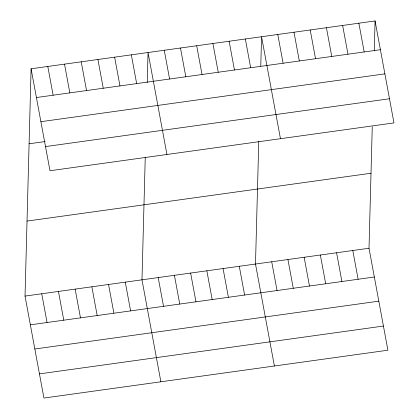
<?xml version="1.0" encoding="UTF-8"?>
<svg xmlns="http://www.w3.org/2000/svg" width="419" height="419" viewBox="0 0 419 419"><rect width="100%" height="100%" fill="white"/><g stroke="black" fill="none" stroke-linecap="round" stroke-linejoin="round"><path stroke-width="0.63" d="M372.25 126.873L369.013 248.252L387.91 350.216L43.927 398.05L25.03 296.086L31.09 68.784L375.073 20.95L393.97 122.914L49.987 170.748L31.09 68.784M145.252 157.156L141.983 279.824L160.88 381.788M147.242 82.522L148.043 52.522L166.94 154.485M258.769 141.371L255.496 264.038L274.398 366.002M260.775 66.113L261.561 36.736L280.458 138.699M374.272 50.956L375.073 20.95M36.416 97.533L380.405 49.699M40.894 121.693L384.883 73.859M29.089 143.79L45.152 141.559M45.509 146.587L389.492 98.753M27.031 221.075L371.014 173.241M25.03 296.086L369.013 248.252M30.357 324.835L374.34 277.001M34.835 348.996L378.818 301.161M39.449 373.889L383.432 326.055M358.858 23.207L364.184 51.956M342.642 25.459L347.969 54.208M326.427 27.717L331.754 56.465M352.798 250.51L358.125 279.258M310.207 29.969L315.538 58.718M336.577 252.762L341.909 281.51M293.991 32.226L299.323 60.975M320.362 255.019L325.694 283.768M277.776 34.478L283.103 63.227M304.147 257.271L309.473 286.025M287.932 259.529L293.258 288.277M245.345 38.988L250.672 67.737M271.716 261.781L277.043 290.535M229.125 41.245L234.457 69.994M212.91 43.497L218.236 72.251M239.28 266.295L244.607 295.044M196.694 45.755L202.021 74.503M223.065 268.548L228.392 297.296M180.479 48.007L185.806 76.761M206.85 270.805L212.176 299.554M164.258 50.264L169.59 79.013M190.629 273.057L195.961 301.806M174.414 275.314L179.746 304.063M131.336 54.842L136.667 83.591M158.199 277.567L163.525 306.315M114.628 57.167L119.96 85.916M97.92 59.488L103.247 88.236M125.276 282.144L130.602 310.898M81.213 61.813L86.539 90.562M108.568 284.47L113.895 313.218M64.505 64.133L69.832 92.887M91.861 286.795L97.187 315.544M47.797 66.459L53.124 95.207M75.153 289.115L80.479 317.864M58.445 291.441L63.772 320.189M41.738 293.761L47.064 322.51"/></g></svg>
